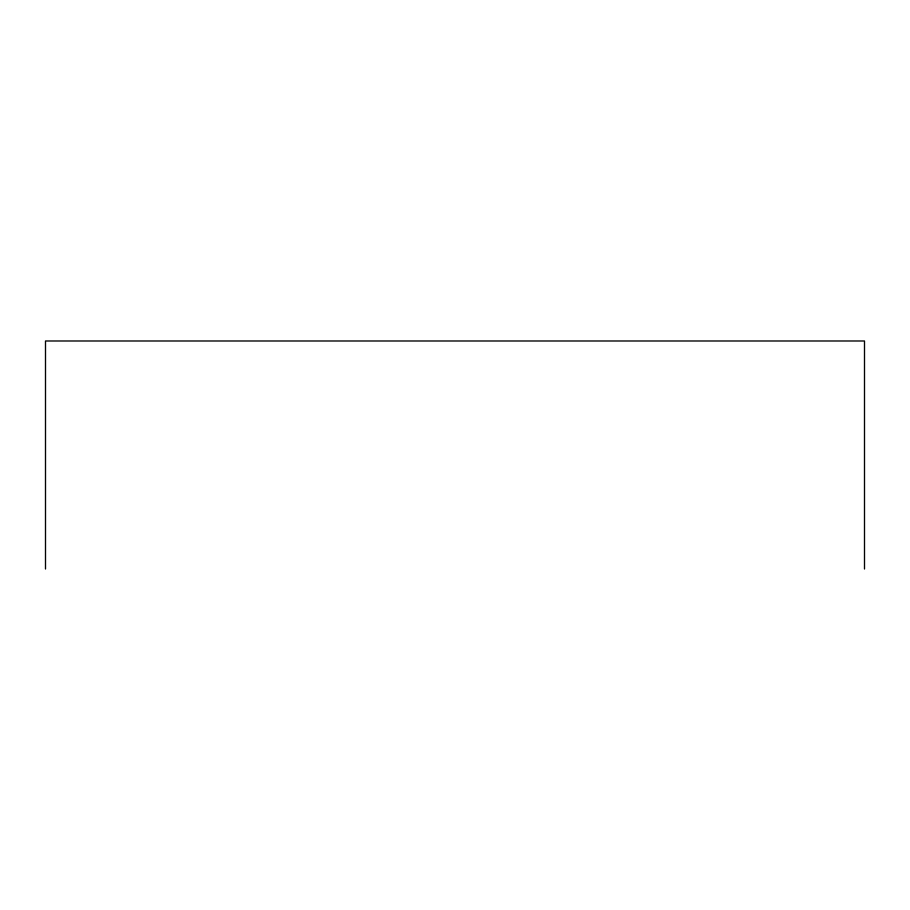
<?xml version="1.0" encoding="UTF-8"?>
<svg xmlns="http://www.w3.org/2000/svg" width="910" height="910" viewBox="0 0 910 910"><rect width="100%" height="100%" fill="white"/><g stroke="black" fill="none" stroke-linecap="round" stroke-linejoin="round"><path stroke-width="1.36" d="M864.5 569.012L864.5 340.988L45.5 340.988L45.5 569.012"/></g></svg>
